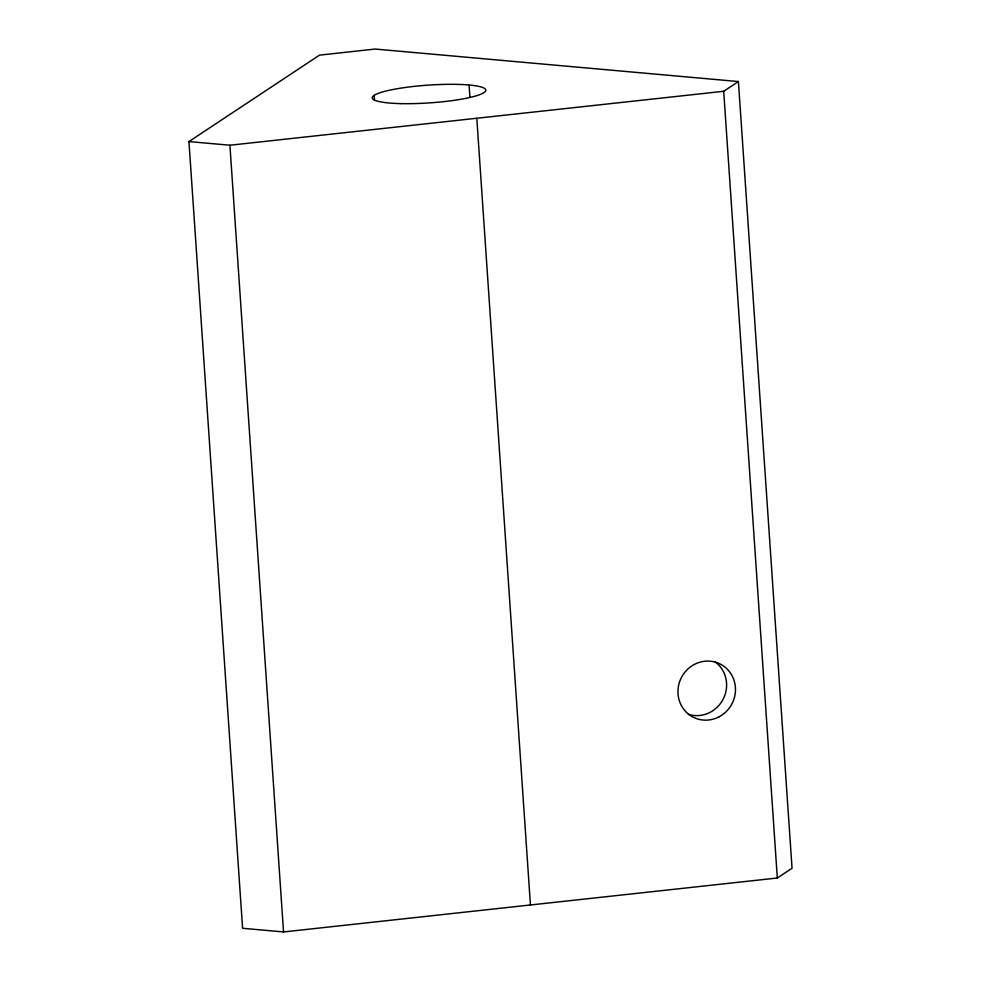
<?xml version="1.0" encoding="UTF-8"?>
<svg xmlns="http://www.w3.org/2000/svg" width="981" height="981" viewBox="0 0 981 981"><rect width="100%" height="100%" fill="white"/><g stroke="black" fill="none" stroke-linecap="round" stroke-linejoin="round"><path stroke-width="1.47" d="M188.953 141.571L319.512 55.132L375.183 49.05L738.411 81.546L792.047 868.259L777.32 878.007L283.534 931.95L242.589 928.284L188.953 141.571L229.91 145.225L723.696 91.282L738.411 81.546M723.696 91.282L777.32 878.007M476.803 118.26L530.439 904.973M469.09 85.004L469.924 97.217M374.141 95.353L374.46 99.939M229.91 145.225L283.534 931.95M715.21 661.893A29.822 28.498 -62.9 0 1 723.205 699.073A29.822 28.498 -62.9 0 1 688.392 714.34M719.061 716.829A29.822 28.498 -62.9 0 0 723.046 665.694A29.822 28.498 -62.9 0 0 678.03 689.349A29.822 28.498 -62.9 0 0 719.061 716.829M400.788 103.618A56.923 8.903 -3.9 0 0 485.84 90.191A56.923 8.903 -3.9 0 0 400.506 88.18A56.923 8.903 -3.9 0 0 400.788 103.618"/></g></svg>
